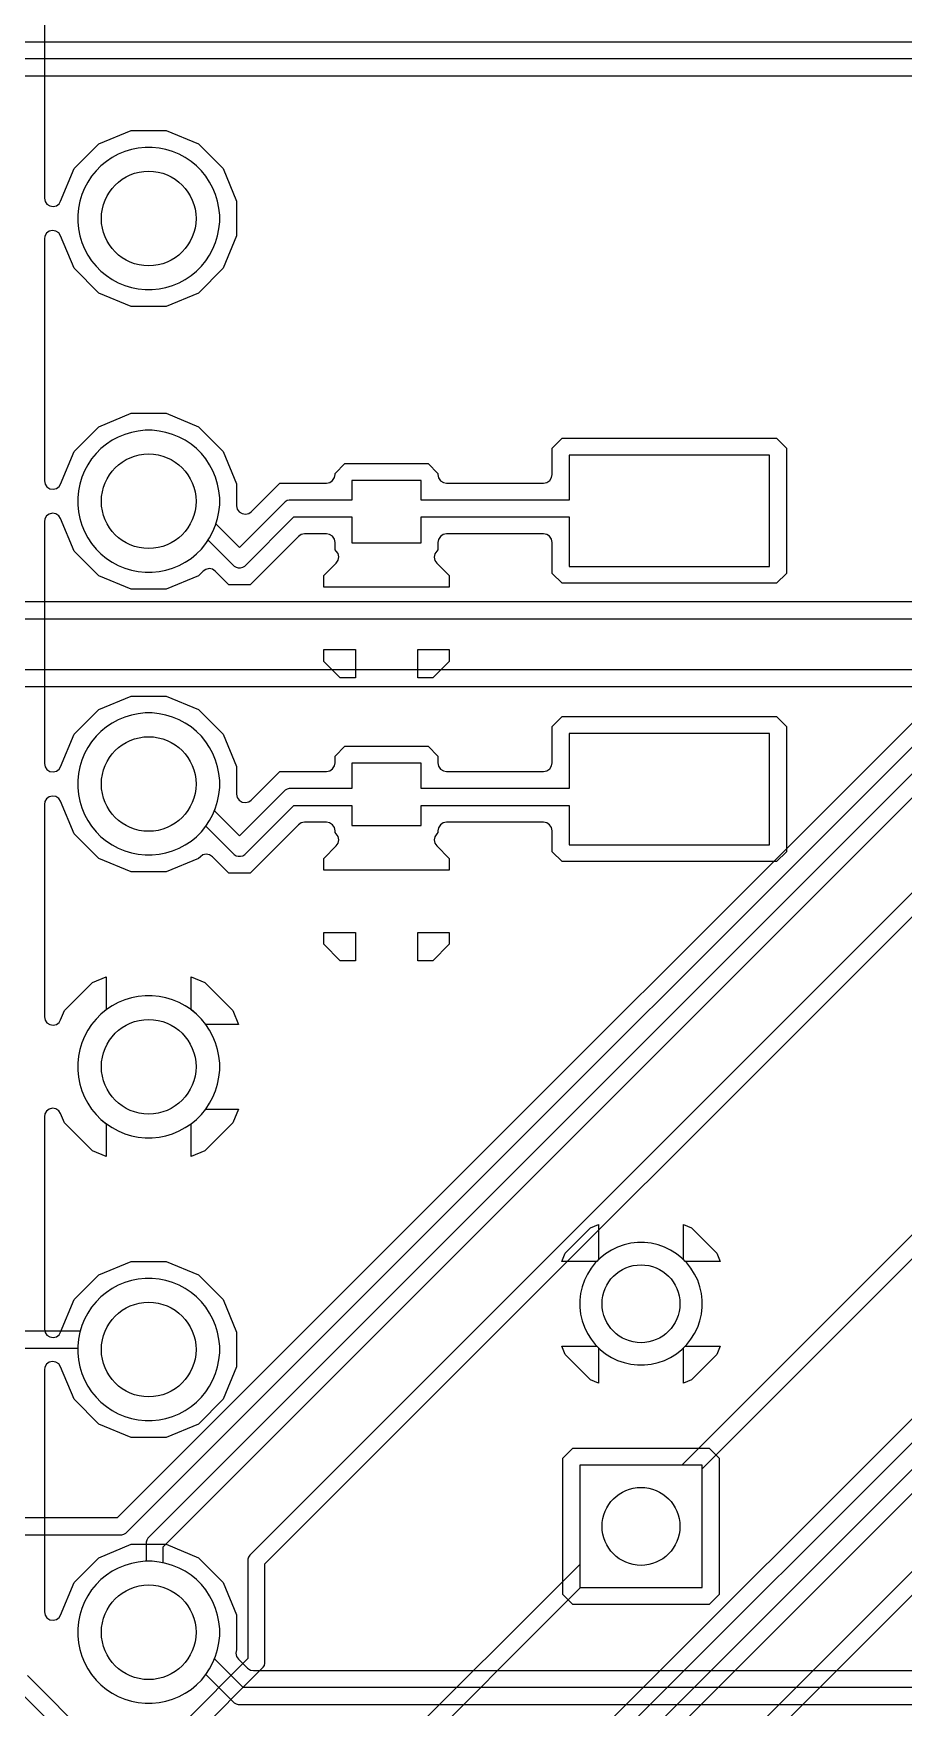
# Model space of a CAD drawing. Header units: millimetres. Extents: x 0 to 65, y 0 to 56.
# Drawn here: x 24.52 to 32.33, y 26.57 to 41.61 of the extents above; entities that cross this region are included whole.
import ezdxf

# ---------------------------------------------------------------- set-up
doc = ezdxf.new("R2010")
doc.units = ezdxf.units.MM

msp = doc.modelspace()

# ---------------------------------------------------------------- linework, layer by layer
at = {"layer": '16_copper'}
for points in [[(12.639, 41.529), (33.233, 41.529), (33.253, 41.534), (33.27, 41.544), (33.56, 41.834)], [(39.7, 41.834), (39.7, 40.04), (36.946, 37.286), (36.932, 37.282), (36.914, 37.272), (35.075, 35.433), (34.89, 35.433), (34.87, 35.428), (34.853, 35.418), (34.381, 34.946), (34.371, 34.929), (34.366, 34.91), (34.366, 32.966), (34.371, 32.946), (34.381, 32.929), (34.452, 32.858), (30.338, 28.744), (29.422, 28.744), (29.422, 27.853), (27.705, 26.137)], [(33.438, 41.377), (12.528, 41.377)], [(12.573, 41.224), (33.438, 41.224)], [(34.7, 37.704), (25.267, 28.27), (23.612, 28.27)], [(23.654, 28.118), (25.308, 28.118), (25.328, 28.123), (25.345, 28.133), (34.779, 37.567)], [(32.582, 36.5), (15.787, 36.5)], [(15.787, 36.347), (32.624, 36.347)], [(33.786, 36.332), (25.542, 28.088), (25.532, 28.071), (25.527, 28.052), (25.527, 27.881), (25.519, 27.881), (25.456, 27.874), (25.395, 27.862), (25.335, 27.844), (25.277, 27.82), (25.222, 27.791), (25.17, 27.756), (25.121, 27.716), (25.077, 27.672), (25.037, 27.623), (25.003, 27.571), (24.973, 27.516), (24.949, 27.458), (24.931, 27.398), (24.919, 27.337), (24.913, 27.274), (24.913, 27.212), (24.919, 27.149), (24.931, 27.088), (24.949, 27.028), (24.973, 26.97), (25.003, 26.915), (25.037, 26.863), (25.077, 26.814), (25.121, 26.77), (25.17, 26.73), (25.222, 26.696), (25.277, 26.666), (25.335, 26.642), (25.395, 26.624), (25.456, 26.612), (25.519, 26.606), (25.581, 26.606), (25.644, 26.612), (25.705, 26.624), (25.765, 26.642), (25.823, 26.666), (25.878, 26.696), (25.93, 26.73), (25.979, 26.77), (26.023, 26.814), (26.063, 26.863), (26.097, 26.915), (26.127, 26.97), (26.151, 27.028), (26.169, 27.088), (26.181, 27.149), (26.188, 27.212), (26.188, 27.274), (26.181, 27.337), (26.169, 27.398), (26.151, 27.458), (26.127, 27.516), (26.097, 27.571), (26.063, 27.623), (26.023, 27.672), (25.979, 27.716), (25.93, 27.756), (25.878, 27.791), (25.823, 27.82), (25.765, 27.844), (25.705, 27.862), (25.679, 27.867), (25.679, 28.01), (33.864, 36.195)], [(32.43, 35.89), (17.159, 35.89)], [(17.159, 35.738), (32.471, 35.738)], [(33.299, 34.779), (26.457, 27.936), (26.447, 27.919), (26.441, 27.899), (26.441, 27.006), (25.876, 26.441)], [(25.955, 26.304), (26.579, 26.928), (26.589, 26.945), (26.594, 26.965), (26.594, 27.858), (33.437, 34.7)], [(27.784, 25.999), (29.428, 27.644), (30.522, 27.644), (30.522, 28.712), (34.592, 32.782)], [(22.545, 29.794), (24.913, 29.794), (24.913, 29.752), (24.919, 29.689), (24.931, 29.628), (24.949, 29.568), (24.973, 29.51), (25.003, 29.455), (25.037, 29.403), (25.077, 29.354), (25.121, 29.31), (25.17, 29.27), (25.222, 29.236), (25.277, 29.206), (25.335, 29.182), (25.395, 29.164), (25.456, 29.152), (25.519, 29.146), (25.581, 29.146), (25.644, 29.152), (25.705, 29.164), (25.765, 29.182), (25.823, 29.206), (25.878, 29.236), (25.93, 29.27), (25.979, 29.31), (26.023, 29.354), (26.063, 29.403), (26.097, 29.455), (26.127, 29.51), (26.151, 29.568), (26.169, 29.628), (26.181, 29.689), (26.188, 29.752), (26.188, 29.814), (26.181, 29.877), (26.169, 29.938), (26.151, 29.998), (26.127, 30.056), (26.097, 30.111), (26.063, 30.163), (26.023, 30.212), (25.979, 30.256), (25.93, 30.296), (25.878, 30.331), (25.823, 30.36), (25.765, 30.384), (25.705, 30.402), (25.644, 30.414), (25.581, 30.421), (25.519, 30.421), (25.456, 30.414), (25.395, 30.402), (25.335, 30.384), (25.277, 30.36), (25.222, 30.331), (25.17, 30.296), (25.121, 30.256), (25.077, 30.212), (25.037, 30.163), (25.003, 30.111), (24.973, 30.056), (24.949, 29.998), (24.933, 29.947), (22.587, 29.947)], [(33.299, 30.054), (28.924, 25.679)], [(29.003, 25.542), (33.437, 29.976)], [(33.024, 29.322), (26.13, 22.428)], [(26.18, 22.262), (33.102, 29.185)], [(33.024, 28.407), (25.876, 21.26)], [(25.955, 21.123), (33.102, 28.27)]]:
    msp.add_lwpolyline(points, dxfattribs=at)
for points in [[(25.644, 39.312), (25.705, 39.324), (25.765, 39.342), (25.823, 39.366), (25.878, 39.396), (25.93, 39.43), (25.979, 39.47), (26.023, 39.514), (26.063, 39.563), (26.097, 39.615), (26.127, 39.67), (26.151, 39.728), (26.169, 39.788), (26.181, 39.849), (26.188, 39.912), (26.188, 39.974), (26.181, 40.037), (26.169, 40.098), (26.151, 40.158), (26.127, 40.216), (26.097, 40.271), (26.063, 40.323), (26.023, 40.372), (25.979, 40.416), (25.93, 40.456), (25.878, 40.491), (25.823, 40.52), (25.765, 40.544), (25.705, 40.562), (25.644, 40.574), (25.581, 40.581), (25.519, 40.581), (25.456, 40.574), (25.395, 40.562), (25.335, 40.544), (25.277, 40.52), (25.222, 40.491), (25.17, 40.456), (25.121, 40.416), (25.077, 40.372), (25.037, 40.323), (25.003, 40.271), (24.973, 40.216), (24.949, 40.158), (24.931, 40.098), (24.919, 40.037), (24.913, 39.974), (24.913, 39.912), (24.919, 39.849), (24.931, 39.788), (24.949, 39.728), (24.973, 39.67), (25.003, 39.615), (25.037, 39.563), (25.077, 39.514), (25.121, 39.47), (25.17, 39.43), (25.222, 39.396), (25.277, 39.366), (25.335, 39.342), (25.395, 39.324), (25.456, 39.312), (25.519, 39.306), (25.581, 39.306)], [(25.644, 36.772), (25.705, 36.784), (25.765, 36.802), (25.823, 36.826), (25.878, 36.856), (25.93, 36.89), (25.979, 36.93), (26.023, 36.974), (26.063, 37.023), (26.097, 37.075), (26.127, 37.13), (26.151, 37.188), (26.169, 37.248), (26.181, 37.309), (26.188, 37.372), (26.188, 37.434), (26.181, 37.497), (26.169, 37.558), (26.151, 37.618), (26.127, 37.676), (26.097, 37.731), (26.063, 37.783), (26.023, 37.832), (25.979, 37.876), (25.93, 37.916), (25.878, 37.951), (25.823, 37.98), (25.765, 38.004), (25.705, 38.022), (25.644, 38.034), (25.581, 38.041), (25.519, 38.041), (25.456, 38.034), (25.395, 38.022), (25.335, 38.004), (25.277, 37.98), (25.222, 37.951), (25.17, 37.916), (25.121, 37.876), (25.077, 37.832), (25.037, 37.783), (25.003, 37.731), (24.973, 37.676), (24.949, 37.618), (24.931, 37.558), (24.919, 37.497), (24.913, 37.434), (24.913, 37.372), (24.919, 37.309), (24.931, 37.248), (24.949, 37.188), (24.973, 37.13), (25.003, 37.075), (25.037, 37.023), (25.077, 36.974), (25.121, 36.93), (25.17, 36.89), (25.222, 36.856), (25.277, 36.826), (25.335, 36.802), (25.395, 36.784), (25.456, 36.772), (25.519, 36.766), (25.581, 36.766)], [(25.644, 34.232), (25.705, 34.244), (25.765, 34.262), (25.823, 34.286), (25.878, 34.316), (25.93, 34.35), (25.979, 34.39), (26.023, 34.434), (26.063, 34.483), (26.097, 34.535), (26.127, 34.59), (26.151, 34.648), (26.169, 34.708), (26.181, 34.769), (26.188, 34.832), (26.188, 34.894), (26.181, 34.957), (26.169, 35.018), (26.151, 35.078), (26.127, 35.136), (26.097, 35.191), (26.063, 35.243), (26.023, 35.292), (25.979, 35.336), (25.93, 35.376), (25.878, 35.411), (25.823, 35.44), (25.765, 35.464), (25.705, 35.482), (25.644, 35.494), (25.581, 35.501), (25.519, 35.501), (25.456, 35.494), (25.395, 35.482), (25.335, 35.464), (25.277, 35.44), (25.222, 35.411), (25.17, 35.376), (25.121, 35.336), (25.077, 35.292), (25.037, 35.243), (25.003, 35.191), (24.973, 35.136), (24.949, 35.078), (24.931, 35.018), (24.919, 34.957), (24.913, 34.894), (24.913, 34.832), (24.919, 34.769), (24.931, 34.708), (24.949, 34.648), (24.973, 34.59), (25.003, 34.535), (25.037, 34.483), (25.077, 34.434), (25.121, 34.39), (25.17, 34.35), (25.222, 34.316), (25.277, 34.286), (25.335, 34.262), (25.395, 34.244), (25.456, 34.232), (25.519, 34.226), (25.581, 34.226)], [(25.644, 31.692), (25.705, 31.704), (25.765, 31.722), (25.823, 31.746), (25.878, 31.776), (25.93, 31.81), (25.979, 31.85), (26.023, 31.894), (26.063, 31.943), (26.097, 31.995), (26.127, 32.05), (26.151, 32.108), (26.169, 32.168), (26.181, 32.229), (26.188, 32.292), (26.188, 32.354), (26.181, 32.417), (26.169, 32.478), (26.151, 32.538), (26.127, 32.596), (26.097, 32.651), (26.063, 32.703), (26.023, 32.752), (25.979, 32.796), (25.93, 32.836), (25.878, 32.871), (25.823, 32.9), (25.765, 32.924), (25.705, 32.942), (25.644, 32.954), (25.581, 32.961), (25.519, 32.961), (25.456, 32.954), (25.395, 32.942), (25.335, 32.924), (25.277, 32.9), (25.222, 32.871), (25.17, 32.836), (25.121, 32.796), (25.077, 32.752), (25.037, 32.703), (25.003, 32.651), (24.973, 32.596), (24.949, 32.538), (24.931, 32.478), (24.919, 32.417), (24.913, 32.354), (24.913, 32.292), (24.919, 32.229), (24.931, 32.168), (24.949, 32.108), (24.973, 32.05), (25.003, 31.995), (25.037, 31.943), (25.077, 31.894), (25.121, 31.85), (25.17, 31.81), (25.222, 31.776), (25.277, 31.746), (25.335, 31.722), (25.395, 31.704), (25.456, 31.692), (25.519, 31.686), (25.581, 31.686)], [(30.064, 29.651), (30.125, 29.665), (30.183, 29.685), (30.238, 29.712), (30.291, 29.745), (30.339, 29.783), (30.383, 29.827), (30.421, 29.875), (30.454, 29.928), (30.481, 29.983), (30.501, 30.042), (30.515, 30.102), (30.522, 30.163), (30.522, 30.225), (30.515, 30.286), (30.501, 30.347), (30.481, 30.405), (30.454, 30.46), (30.421, 30.513), (30.383, 30.561), (30.339, 30.605), (30.291, 30.643), (30.238, 30.676), (30.183, 30.703), (30.125, 30.723), (30.064, 30.737), (30.003, 30.744), (29.941, 30.744), (29.88, 30.737), (29.82, 30.723), (29.761, 30.703), (29.706, 30.676), (29.653, 30.643), (29.605, 30.605), (29.561, 30.561), (29.523, 30.513), (29.49, 30.46), (29.463, 30.405), (29.443, 30.347), (29.429, 30.286), (29.422, 30.225), (29.422, 30.163), (29.429, 30.102), (29.443, 30.042), (29.463, 29.983), (29.49, 29.928), (29.523, 29.875), (29.561, 29.827), (29.605, 29.783), (29.653, 29.745), (29.706, 29.712), (29.761, 29.685), (29.82, 29.665), (29.88, 29.651), (29.941, 29.644), (30.003, 29.644)]]:
    msp.add_lwpolyline(points, close=True, dxfattribs=at)
at = {"layer": '1_copper'}
for points in [[(24.613, 42.299), (24.613, 40.127), (24.619, 40.097), (24.636, 40.072), (24.661, 40.056), (24.691, 40.051), (24.721, 40.058), (24.745, 40.076), (24.759, 40.098), (24.88, 40.391), (25.103, 40.613), (25.393, 40.733), (25.707, 40.733), (25.997, 40.613), (26.22, 40.391), (26.34, 40.1), (26.34, 39.786), (26.22, 39.496), (25.997, 39.273), (25.707, 39.153), (25.393, 39.153), (25.103, 39.273), (24.88, 39.496), (24.759, 39.788), (24.742, 39.813), (24.717, 39.83), (24.687, 39.835), (24.657, 39.828), (24.633, 39.811), (24.617, 39.785), (24.613, 39.759), (24.613, 37.587), (24.619, 37.557), (24.636, 37.532), (24.661, 37.516), (24.691, 37.511), (24.721, 37.518), (24.745, 37.536), (24.759, 37.558), (24.88, 37.851), (25.103, 38.073), (25.393, 38.193), (25.707, 38.193), (25.997, 38.073), (26.22, 37.851), (26.34, 37.56), (26.34, 37.363), (26.346, 37.333), (26.363, 37.308), (26.389, 37.292), (26.419, 37.287), (26.448, 37.294), (26.47, 37.309), (26.728, 37.567), (27.147, 37.567), (27.177, 37.573), (27.202, 37.59), (27.218, 37.615), (27.224, 37.643), (27.224, 37.653), (27.313, 37.742), (28.059, 37.742), (28.148, 37.653), (28.148, 37.643), (28.154, 37.613), (28.172, 37.588), (28.197, 37.572), (28.225, 37.567), (29.097, 37.567), (29.127, 37.573), (29.152, 37.59), (29.168, 37.615), (29.174, 37.643), (29.174, 37.881), (29.263, 37.97), (31.189, 37.97), (31.278, 37.881), (31.278, 36.755), (31.189, 36.666), (29.263, 36.666), (29.174, 36.755), (29.174, 37.033), (29.168, 37.063), (29.15, 37.088), (29.125, 37.104), (29.097, 37.109), (28.225, 37.109), (28.195, 37.103), (28.17, 37.086), (28.154, 37.061), (28.148, 37.033), (28.148, 36.967), (28.137, 36.956), (28.12, 36.93), (28.115, 36.901), (28.121, 36.871), (28.137, 36.848), (28.25, 36.735), (28.25, 36.63), (27.122, 36.63), (27.122, 36.735), (27.235, 36.848), (27.252, 36.873), (27.257, 36.903), (27.251, 36.933), (27.235, 36.956), (27.224, 36.967), (27.224, 37.033), (27.218, 37.063), (27.2, 37.088), (27.175, 37.104), (27.147, 37.109), (26.949, 37.109), (26.919, 37.103), (26.895, 37.087), (26.46, 36.652), (26.271, 36.652), (26.147, 36.775), (26.122, 36.792), (26.092, 36.798), (26.063, 36.791), (26.039, 36.775), (25.997, 36.733), (25.707, 36.613), (25.393, 36.613), (25.103, 36.733), (24.88, 36.956), (24.759, 37.248), (24.742, 37.273), (24.717, 37.29), (24.687, 37.295), (24.657, 37.288), (24.633, 37.271), (24.617, 37.245), (24.613, 37.219), (24.613, 35.047), (24.619, 35.017), (24.636, 34.992), (24.661, 34.976), (24.691, 34.971), (24.721, 34.978), (24.745, 34.996), (24.759, 35.018), (24.88, 35.311), (25.103, 35.533), (25.393, 35.653), (25.707, 35.653), (25.997, 35.533), (26.22, 35.311), (26.34, 35.02), (26.34, 34.772), (26.346, 34.742), (26.363, 34.717), (26.389, 34.701), (26.419, 34.696), (26.448, 34.703), (26.47, 34.718), (26.728, 34.976), (27.147, 34.976), (27.177, 34.982), (27.202, 34.999), (27.218, 35.025), (27.224, 35.052), (27.224, 35.113), (27.313, 35.202), (28.059, 35.202), (28.148, 35.113), (28.148, 35.052), (28.154, 35.022), (28.172, 34.997), (28.197, 34.981), (28.225, 34.976), (29.097, 34.976), (29.127, 34.982), (29.152, 34.999), (29.168, 35.025), (29.174, 35.052), (29.174, 35.381), (29.263, 35.47), (31.189, 35.47), (31.278, 35.381), (31.278, 34.255), (31.189, 34.166), (29.263, 34.166), (29.174, 34.255), (29.174, 34.442), (29.168, 34.472), (29.15, 34.497), (29.125, 34.513), (29.097, 34.519), (28.225, 34.519), (28.195, 34.513), (28.17, 34.495), (28.154, 34.47), (28.148, 34.442), (28.148, 34.427), (28.137, 34.416), (28.12, 34.39), (28.115, 34.361), (28.121, 34.331), (28.137, 34.308), (28.25, 34.195), (28.25, 34.09), (27.122, 34.09), (27.122, 34.195), (27.235, 34.308), (27.252, 34.333), (27.257, 34.363), (27.251, 34.393), (27.235, 34.416), (27.224, 34.427), (27.224, 34.442), (27.218, 34.472), (27.2, 34.497), (27.175, 34.513), (27.147, 34.519), (26.949, 34.519), (26.919, 34.513), (26.895, 34.496), (26.46, 34.061), (26.271, 34.061), (26.122, 34.21), (26.097, 34.227), (26.067, 34.232), (26.037, 34.226), (26.014, 34.21), (25.997, 34.193), (25.707, 34.073), (25.393, 34.073), (25.103, 34.193), (24.88, 34.416), (24.759, 34.708), (24.742, 34.733), (24.717, 34.75), (24.687, 34.755), (24.657, 34.748), (24.633, 34.731), (24.617, 34.705), (24.613, 34.679), (24.613, 32.773), (24.619, 32.743), (24.636, 32.718), (24.661, 32.702), (24.691, 32.697), (24.721, 32.704), (24.745, 32.721), (24.759, 32.744), (24.794, 32.828), (25.045, 33.079), (25.169, 33.13), (25.169, 32.835), (25.121, 32.796), (25.077, 32.752), (25.037, 32.703), (25.003, 32.651), (24.973, 32.596), (24.949, 32.538), (24.931, 32.478), (24.919, 32.417), (24.913, 32.354), (24.913, 32.292), (24.919, 32.229), (24.931, 32.168), (24.949, 32.108), (24.973, 32.05), (25.003, 31.995), (25.037, 31.943), (25.077, 31.894), (25.121, 31.85), (25.169, 31.811), (25.169, 31.516), (25.045, 31.567), (24.794, 31.818), (24.759, 31.903), (24.742, 31.928), (24.717, 31.944), (24.687, 31.95), (24.657, 31.943), (24.633, 31.925), (24.617, 31.899), (24.613, 31.873), (24.613, 29.967), (24.619, 29.937), (24.636, 29.912), (24.661, 29.896), (24.691, 29.891), (24.721, 29.898), (24.745, 29.916), (24.759, 29.938), (24.88, 30.231), (25.103, 30.453), (25.393, 30.573), (25.707, 30.573), (25.997, 30.453), (26.22, 30.231), (26.34, 29.94), (26.34, 29.626), (26.22, 29.336), (25.997, 29.113), (25.707, 28.993), (25.393, 28.993), (25.103, 29.113), (24.88, 29.336), (24.759, 29.628), (24.742, 29.653), (24.717, 29.67), (24.687, 29.675), (24.657, 29.668), (24.633, 29.651), (24.617, 29.625), (24.613, 29.599), (24.613, 27.427), (24.619, 27.397), (24.636, 27.372), (24.661, 27.356), (24.691, 27.351), (24.721, 27.358), (24.745, 27.376), (24.759, 27.398), (24.88, 27.691), (25.103, 27.913), (25.393, 28.033), (25.707, 28.033), (25.997, 27.913), (26.22, 27.691), (26.34, 27.4), (26.34, 27.086), (26.34, 27.085), (26.334, 27.056), (26.34, 27.026), (26.356, 27.002), (26.438, 26.921), (26.463, 26.904), (26.491, 26.899), (33.927, 26.899)], [(33.843, 26.746), (26.397, 26.746), (26.14, 27.003), (26.151, 27.028), (26.169, 27.088), (26.181, 27.149), (26.188, 27.212), (26.188, 27.274), (26.181, 27.337), (26.169, 27.398), (26.151, 27.458), (26.127, 27.516), (26.097, 27.571), (26.063, 27.623), (26.023, 27.672), (25.979, 27.716), (25.93, 27.756), (25.878, 27.791), (25.823, 27.82), (25.765, 27.844), (25.705, 27.862), (25.644, 27.874), (25.581, 27.881), (25.519, 27.881), (25.456, 27.874), (25.395, 27.862), (25.335, 27.844), (25.277, 27.82), (25.222, 27.791), (25.17, 27.756), (25.121, 27.716), (25.077, 27.672), (25.037, 27.623), (25.003, 27.571), (24.973, 27.516), (24.949, 27.458), (24.931, 27.398), (24.919, 27.337), (24.913, 27.274), (24.913, 27.212), (24.919, 27.149), (24.931, 27.088), (24.949, 27.028), (24.973, 26.97), (25.003, 26.915), (25.037, 26.863), (25.077, 26.814), (25.121, 26.77), (25.17, 26.73), (25.222, 26.696), (25.277, 26.666), (25.335, 26.642), (25.395, 26.624), (25.456, 26.612), (25.519, 26.606), (25.581, 26.606), (25.644, 26.612), (25.705, 26.624), (25.765, 26.642), (25.823, 26.666), (25.878, 26.696), (25.93, 26.73), (25.979, 26.77), (26.023, 26.814), (26.063, 26.863), (26.063, 26.864), (26.318, 26.609), (26.336, 26.599), (26.355, 26.594), (33.801, 26.594)], [(24.323, 26.776), (24.947, 26.152)], [(25.025, 26.289), (24.46, 26.854)]]:
    msp.add_lwpolyline(points, dxfattribs=at)
for points in [[(25.644, 39.312), (25.705, 39.324), (25.765, 39.342), (25.823, 39.366), (25.878, 39.396), (25.93, 39.43), (25.979, 39.47), (26.023, 39.514), (26.063, 39.563), (26.097, 39.615), (26.127, 39.67), (26.151, 39.728), (26.169, 39.788), (26.181, 39.849), (26.188, 39.912), (26.188, 39.974), (26.181, 40.037), (26.169, 40.098), (26.151, 40.158), (26.127, 40.216), (26.097, 40.271), (26.063, 40.323), (26.023, 40.372), (25.979, 40.416), (25.93, 40.456), (25.878, 40.491), (25.823, 40.52), (25.765, 40.544), (25.705, 40.562), (25.644, 40.574), (25.581, 40.581), (25.519, 40.581), (25.456, 40.574), (25.395, 40.562), (25.335, 40.544), (25.277, 40.52), (25.222, 40.491), (25.17, 40.456), (25.121, 40.416), (25.077, 40.372), (25.037, 40.323), (25.003, 40.271), (24.973, 40.216), (24.949, 40.158), (24.931, 40.098), (24.919, 40.037), (24.913, 39.974), (24.913, 39.912), (24.919, 39.849), (24.931, 39.788), (24.949, 39.728), (24.973, 39.67), (25.003, 39.615), (25.037, 39.563), (25.077, 39.514), (25.121, 39.47), (25.17, 39.43), (25.222, 39.396), (25.277, 39.366), (25.335, 39.342), (25.395, 39.324), (25.456, 39.312), (25.519, 39.306), (25.581, 39.306)], [(26.412, 36.82), (26.854, 37.262), (27.376, 37.262), (27.376, 37.03), (27.996, 37.03), (27.996, 37.262), (29.326, 37.262), (29.326, 36.818), (31.126, 36.818), (31.126, 37.818), (29.326, 37.818), (29.326, 37.414), (27.996, 37.414), (27.996, 37.59), (27.376, 37.59), (27.376, 37.414), (26.812, 37.414), (26.793, 37.409), (26.776, 37.399), (26.365, 36.989), (26.154, 37.199), (26.169, 37.248), (26.181, 37.309), (26.188, 37.372), (26.188, 37.434), (26.181, 37.497), (26.169, 37.558), (26.151, 37.618), (26.127, 37.676), (26.097, 37.731), (26.063, 37.783), (26.023, 37.832), (25.979, 37.876), (25.93, 37.916), (25.878, 37.951), (25.823, 37.98), (25.765, 38.004), (25.705, 38.022), (25.644, 38.034), (25.581, 38.041), (25.519, 38.041), (25.456, 38.034), (25.395, 38.022), (25.335, 38.004), (25.277, 37.98), (25.222, 37.951), (25.17, 37.916), (25.121, 37.876), (25.077, 37.832), (25.037, 37.783), (25.003, 37.731), (24.973, 37.676), (24.949, 37.618), (24.931, 37.558), (24.919, 37.497), (24.913, 37.434), (24.913, 37.372), (24.919, 37.309), (24.931, 37.248), (24.949, 37.188), (24.973, 37.13), (25.003, 37.075), (25.037, 37.023), (25.077, 36.974), (25.121, 36.93), (25.17, 36.89), (25.222, 36.856), (25.277, 36.826), (25.335, 36.802), (25.395, 36.784), (25.456, 36.772), (25.519, 36.766), (25.581, 36.766), (25.644, 36.772), (25.705, 36.784), (25.765, 36.802), (25.823, 36.826), (25.878, 36.856), (25.93, 36.89), (25.979, 36.93), (26.023, 36.974), (26.063, 37.023), (26.084, 37.054), (26.318, 36.82), (26.336, 36.81), (26.355, 36.805), (26.375, 36.805), (26.395, 36.81)], [(27.271, 35.816), (27.122, 35.965), (27.122, 36.07), (27.406, 36.07), (27.406, 35.816)], [(27.966, 35.816), (27.966, 36.07), (28.25, 36.07), (28.25, 35.965), (28.101, 35.816)], [(26.793, 34.818), (26.776, 34.808), (26.365, 34.398), (26.14, 34.623), (26.151, 34.648), (26.169, 34.708), (26.181, 34.769), (26.188, 34.832), (26.188, 34.894), (26.181, 34.957), (26.169, 35.018), (26.151, 35.078), (26.127, 35.136), (26.097, 35.191), (26.063, 35.243), (26.023, 35.292), (25.979, 35.336), (25.93, 35.376), (25.878, 35.411), (25.823, 35.44), (25.765, 35.464), (25.705, 35.482), (25.644, 35.494), (25.581, 35.501), (25.519, 35.501), (25.456, 35.494), (25.395, 35.482), (25.335, 35.464), (25.277, 35.44), (25.222, 35.411), (25.17, 35.376), (25.121, 35.336), (25.077, 35.292), (25.037, 35.243), (25.003, 35.191), (24.973, 35.136), (24.949, 35.078), (24.931, 35.018), (24.919, 34.957), (24.913, 34.894), (24.913, 34.832), (24.919, 34.769), (24.931, 34.708), (24.949, 34.648), (24.973, 34.59), (25.003, 34.535), (25.037, 34.483), (25.077, 34.434), (25.121, 34.39), (25.17, 34.35), (25.222, 34.316), (25.277, 34.286), (25.335, 34.262), (25.395, 34.244), (25.456, 34.232), (25.519, 34.226), (25.581, 34.226), (25.644, 34.232), (25.705, 34.244), (25.765, 34.262), (25.823, 34.286), (25.878, 34.316), (25.93, 34.35), (25.979, 34.39), (26.023, 34.434), (26.063, 34.483), (26.063, 34.484), (26.318, 34.229), (26.336, 34.219), (26.355, 34.214), (26.375, 34.214), (26.395, 34.219), (26.412, 34.229), (26.854, 34.671), (27.376, 34.671), (27.376, 34.49), (27.996, 34.49), (27.996, 34.671), (29.326, 34.671), (29.326, 34.318), (31.126, 34.318), (31.126, 35.318), (29.326, 35.318), (29.326, 34.823), (27.996, 34.823), (27.996, 35.05), (27.376, 35.05), (27.376, 34.823), (26.812, 34.823)], [(27.271, 33.276), (27.122, 33.425), (27.122, 33.53), (27.406, 33.53), (27.406, 33.276)], [(27.966, 33.276), (27.966, 33.53), (28.25, 33.53), (28.25, 33.425), (28.101, 33.276)], [(26.062, 32.704), (26.023, 32.752), (25.979, 32.796), (25.931, 32.835), (25.931, 33.13), (26.055, 33.079), (26.306, 32.828), (26.357, 32.704)], [(25.931, 31.811), (25.979, 31.85), (26.023, 31.894), (26.062, 31.942), (26.357, 31.942), (26.306, 31.818), (26.055, 31.567), (25.931, 31.516)], [(29.26, 30.575), (29.29, 30.649), (29.517, 30.876), (29.591, 30.906), (29.591, 30.591), (29.575, 30.575)], [(30.369, 30.575), (30.353, 30.591), (30.353, 30.906), (30.427, 30.876), (30.654, 30.649), (30.684, 30.575)], [(25.644, 29.152), (25.705, 29.164), (25.765, 29.182), (25.823, 29.206), (25.878, 29.236), (25.93, 29.27), (25.979, 29.31), (26.023, 29.354), (26.063, 29.403), (26.097, 29.455), (26.127, 29.51), (26.151, 29.568), (26.169, 29.628), (26.181, 29.689), (26.188, 29.752), (26.188, 29.814), (26.181, 29.877), (26.169, 29.938), (26.151, 29.998), (26.127, 30.056), (26.097, 30.111), (26.063, 30.163), (26.023, 30.212), (25.979, 30.256), (25.93, 30.296), (25.878, 30.331), (25.823, 30.36), (25.765, 30.384), (25.705, 30.402), (25.644, 30.414), (25.581, 30.421), (25.519, 30.421), (25.456, 30.414), (25.395, 30.402), (25.335, 30.384), (25.277, 30.36), (25.222, 30.331), (25.17, 30.296), (25.121, 30.256), (25.077, 30.212), (25.037, 30.163), (25.003, 30.111), (24.973, 30.056), (24.949, 29.998), (24.931, 29.938), (24.919, 29.877), (24.913, 29.814), (24.913, 29.752), (24.919, 29.689), (24.931, 29.628), (24.949, 29.568), (24.973, 29.51), (25.003, 29.455), (25.037, 29.403), (25.077, 29.354), (25.121, 29.31), (25.17, 29.27), (25.222, 29.236), (25.277, 29.206), (25.335, 29.182), (25.395, 29.164), (25.456, 29.152), (25.519, 29.146), (25.581, 29.146)], [(29.517, 29.512), (29.29, 29.739), (29.26, 29.813), (29.575, 29.813), (29.591, 29.797), (29.591, 29.482)], [(30.353, 29.797), (30.369, 29.813), (30.684, 29.813), (30.654, 29.739), (30.427, 29.512), (30.353, 29.482)], [(29.359, 27.492), (29.27, 27.581), (29.27, 28.807), (29.359, 28.896), (30.585, 28.896), (30.674, 28.807), (30.674, 27.581), (30.585, 27.492)], [(30.522, 28.744), (29.422, 28.744), (29.422, 27.644), (30.522, 27.644)]]:
    msp.add_lwpolyline(points, close=True, dxfattribs=at)
at = {"layer": 'drills_PTH'}
for centre, radius in [((25.55, 39.943), 0.425), ((25.55, 37.403), 0.425), ((25.55, 34.863), 0.425), ((25.55, 32.323), 0.425), ((29.972, 30.194), 0.35), ((25.55, 29.783), 0.425), ((29.972, 28.194), 0.35), ((25.55, 27.243), 0.425)]:
    msp.add_circle(centre, radius, dxfattribs=at)

doc.saveas('drawing.dxf')
